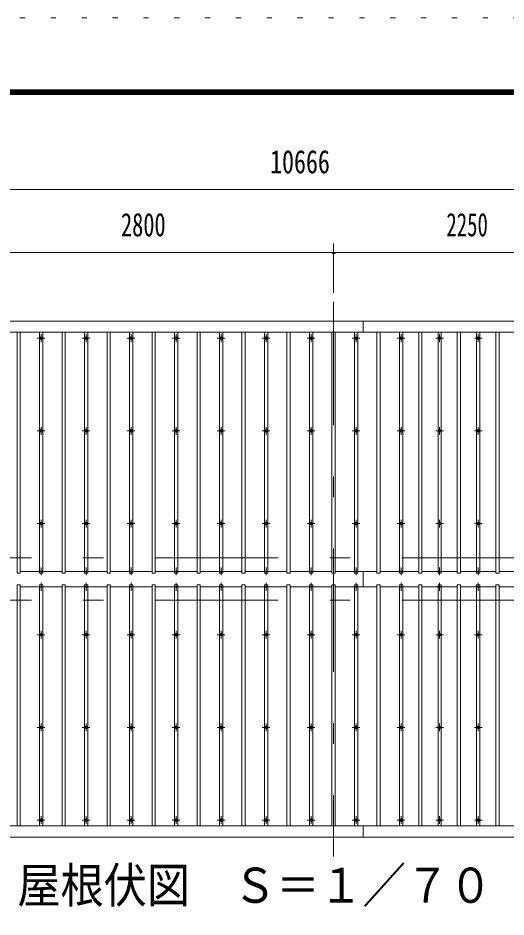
# Model space of a CAD drawing. Units: millimetres, scale not verified. Extents: x -34085 to 34091, y -14700 to 14700.
# Drawn here: x -1744 to 2052, y 7701 to 14700 of the extents above; entities that cross this region are included whole.
import ezdxf
from ezdxf.enums import TextEntityAlignment as Align

# ---------------------------------------------------------------- set-up
doc = ezdxf.new("R2010")
doc.units = ezdxf.units.MM
doc.header["$LTSCALE"] = 80
doc.linetypes.add('USER3', pattern=[24, 12, -5, 2, -5])
doc.linetypes.add('USER4', pattern=[3, 0.5, -2.5])
for name, color, linetype, lineweight in [('0-2_1-07BOLD', 7, 'Continuous', 18), ('0-3_1-27CENTER', 3, 'USER3', 18), ('0-4_1-47THIN', 4, 'Continuous', 18), ('0-5_1-57DIM', 3, 'Continuous', 18), ('0-C_F-F1PAPER', 5, 'Continuous', 18), ('0-D_F-E_J_ADD', 5, 'USER4', 18)]:
    doc.layers.add(name, color=color, linetype=linetype, lineweight=lineweight)
doc.styles.add('ＭＳ ゴシック', font='')
doc.styles.get('ＭＳ ゴシック').set_extended_font_data('MS Gothic')

msp = doc.modelspace()

# ---------------------------------------------------------------- linework, layer by layer
at = {"layer": '0-2_1-07BOLD'}
for p, q in [((940.91, 12253.1), (940.91, 12340.54)), ((-4772.09, 12253.1), (5893.91, 12253.1)), ((940.91, 10271.05), (940.91, 10392.03)), ((-4772.09, 8409.98), (5893.91, 8409.98)), ((940.91, 8322.54), (940.91, 8409.98))]:
    msp.add_line(p, q, dxfattribs=at)
for points in [[(5853.91, 12253.1), (5853.91, 10377.02), (5893.91, 10377.02), (5893.91, 12340.54), (-4772.09, 12340.54), (-4772.09, 10377.02)], [(5853.91, 8409.98), (5853.91, 10286.06), (5893.91, 10286.06), (5893.91, 8322.54), (-4772.09, 8322.54)]]:
    msp.add_lwpolyline(points, dxfattribs=at)
for centre in [(-1564.09, 12207.36), (-1214.09, 12207.36), (-864.09, 12207.36), (-514.09, 12207.36), (-164.09, 12207.36), (185.91, 12207.36), (535.92, 12207.36), (885.92, 12207.36), (1235.92, 12207.36), (1535.92, 12207.36), (1835.92, 12207.36), (-1564.09, 11485.7), (-1214.09, 11485.7), (-864.09, 11485.7), (-514.09, 11485.7), (-164.09, 11485.7), (185.91, 11485.7), (535.92, 11485.7), (885.92, 11485.7), (1235.92, 11485.7), (1535.92, 11485.7), (1835.92, 11485.7), (-1564.09, 10764.04), (-1214.09, 10764.04), (-864.09, 10764.04), (-514.09, 10764.04), (-164.09, 10764.04), (185.91, 10764.04), (535.92, 10764.04), (885.92, 10764.04), (1235.92, 10764.04), (1535.92, 10764.04), (1835.92, 10764.04), (-1564.09, 9899.04), (-1214.09, 9899.04), (-864.09, 9899.04), (-514.09, 9899.04), (-164.09, 9899.04), (185.91, 9899.04), (535.92, 9899.04), (885.92, 9899.04), (1235.92, 9899.04), (1535.92, 9899.04), (1835.92, 9899.04), (-1564.09, 9177.38), (-1214.09, 9177.38), (-864.09, 9177.38), (-514.09, 9177.38), (-164.09, 9177.38), (185.91, 9177.38), (535.92, 9177.38), (885.92, 9177.38), (1235.92, 9177.38), (1535.92, 9177.38), (1835.92, 9177.38), (-1564.09, 8455.72), (-1214.09, 8455.72), (-864.09, 8455.72), (-514.09, 8455.72), (-164.09, 8455.72), (185.91, 8455.72), (535.92, 8455.72), (885.92, 8455.72), (1235.92, 8455.72), (1535.92, 8455.72), (1835.92, 8455.72)]:
    msp.add_circle(centre, 10, dxfattribs=at)
for centre, start, end in [((-1564.09, 10380.99), 46.3961, 133.6039), ((-1564.09, 10401.99), 226.39838, 313.60162), ((-1214.09, 10380.99), 46.3961, 133.6039), ((-1214.09, 10401.99), 226.39838, 313.60162), ((-864.09, 10380.99), 46.3961, 133.6039), ((-864.09, 10401.99), 226.39838, 313.60162), ((-514.09, 10380.99), 46.3961, 133.6039), ((-514.09, 10401.99), 226.39838, 313.60162), ((-164.09, 10380.99), 46.3961, 133.6039), ((-164.09, 10401.99), 226.39838, 313.60162), ((185.91, 10380.99), 46.3961, 133.6039), ((185.91, 10401.99), 226.39838, 313.60162), ((535.92, 10380.99), 46.3961, 133.6039), ((535.92, 10401.99), 226.39838, 313.60162), ((885.92, 10380.99), 46.3961, 133.6039), ((885.92, 10401.99), 226.39838, 313.60162), ((1235.92, 10380.99), 46.3961, 133.6039), ((1235.92, 10401.99), 226.39838, 313.60162), ((1535.92, 10380.99), 46.3961, 133.6039), ((1535.92, 10401.99), 226.39838, 313.60162), ((1835.92, 10380.99), 46.3961, 133.6039), ((1835.92, 10401.99), 226.39838, 313.60162), ((-1564.09, 10261.09), 46.39838, 133.60162), ((-1564.09, 10282.09), 226.3961, 313.6039), ((-1214.09, 10261.09), 46.39838, 133.60162), ((-1214.09, 10282.09), 226.3961, 313.6039), ((-864.09, 10261.09), 46.39838, 133.60162), ((-864.09, 10282.09), 226.3961, 313.6039), ((-514.09, 10261.09), 46.39838, 133.60162), ((-514.09, 10282.09), 226.3961, 313.6039), ((-164.09, 10261.09), 46.39838, 133.60162), ((-164.09, 10282.09), 226.3961, 313.6039), ((185.91, 10261.09), 46.39838, 133.60162), ((185.91, 10282.09), 226.3961, 313.6039), ((535.92, 10261.09), 46.39838, 133.60162), ((535.92, 10282.09), 226.3961, 313.6039), ((885.92, 10261.09), 46.39838, 133.60162), ((885.92, 10282.09), 226.3961, 313.6039), ((1235.92, 10261.09), 46.39838, 133.60162), ((1235.92, 10282.09), 226.3961, 313.6039), ((1535.92, 10261.09), 46.39838, 133.60162), ((1535.92, 10282.09), 226.3961, 313.6039), ((1835.92, 10261.09), 46.39838, 133.60162), ((1835.92, 10282.09), 226.3961, 313.6039)]:
    msp.add_arc(centre, 14.5, start, end, dxfattribs=at)
at = {"layer": '0-3_1-27CENTER'}
for p, q in [((710.91, 12490.54), (710.91, 8172.54)), ((-1594.08, 12207.36), (-1534.09, 12207.36)), ((-1564.09, 12177.37), (-1564.09, 12237.37)), ((-1244.09, 12207.36), (-1184.09, 12207.36)), ((-1214.09, 12237.37), (-1214.09, 12177.37)), ((-894.09, 12207.36), (-834.09, 12207.36)), ((-864.09, 12177.37), (-864.09, 12237.37)), ((-484.09, 12207.36), (-544.09, 12207.36)), ((-514.09, 12237.37), (-514.09, 12177.37)), ((-194.09, 12207.36), (-134.09, 12207.36)), ((-164.09, 12177.37), (-164.09, 12237.37)), ((155.91, 12207.36), (215.91, 12207.36)), ((185.91, 12237.37), (185.91, 12177.37)), ((505.92, 12207.36), (565.92, 12207.36)), ((535.92, 12177.37), (535.92, 12237.37)), ((915.92, 12207.36), (855.92, 12207.36)), ((885.92, 12237.37), (885.92, 12177.37)), ((1205.92, 12207.36), (1265.92, 12207.36)), ((1235.92, 12177.37), (1235.92, 12237.37)), ((1505.92, 12207.36), (1565.92, 12207.36)), ((1535.92, 12177.37), (1535.92, 12237.37)), ((1805.91, 12207.36), (1865.92, 12207.36)), ((1835.92, 12177.37), (1835.92, 12237.37)), ((-1594.08, 11485.7), (-1534.09, 11485.7)), ((-1564.09, 11515.7), (-1564.09, 11455.7)), ((-1244.09, 11485.7), (-1184.09, 11485.7)), ((-1214.09, 11455.7), (-1214.09, 11515.7)), ((-894.09, 11485.7), (-834.09, 11485.7)), ((-864.09, 11515.7), (-864.09, 11455.7)), ((-484.09, 11485.7), (-544.09, 11485.7)), ((-514.09, 11455.7), (-514.09, 11515.7)), ((-194.09, 11485.7), (-134.09, 11485.7)), ((-164.09, 11515.7), (-164.09, 11455.7)), ((155.91, 11485.7), (215.91, 11485.7)), ((185.91, 11455.7), (185.91, 11515.7)), ((505.92, 11485.7), (565.92, 11485.7)), ((535.92, 11515.7), (535.92, 11455.7)), ((915.92, 11485.7), (855.92, 11485.7)), ((885.92, 11455.7), (885.92, 11515.7)), ((1205.92, 11485.7), (1265.92, 11485.7)), ((1235.92, 11515.7), (1235.92, 11455.7)), ((1565.92, 11485.7), (1505.92, 11485.7)), ((1535.92, 11455.7), (1535.92, 11515.7)), ((1805.91, 11485.7), (1865.92, 11485.7)), ((1835.92, 11515.7), (1835.92, 11455.7)), ((-1564.09, 10734.04), (-1564.09, 10794.04)), ((-1214.09, 10734.04), (-1214.09, 10794.04)), ((-864.09, 10734.04), (-864.09, 10794.04)), ((-514.09, 10734.04), (-514.09, 10794.04)), ((-164.09, 10734.04), (-164.09, 10794.04)), ((185.91, 10734.04), (185.91, 10794.04)), ((535.92, 10794.04), (535.92, 10734.04)), ((885.92, 10734.04), (885.92, 10794.04)), ((1235.92, 10734.04), (1235.92, 10794.04)), ((1535.92, 10734.04), (1535.92, 10794.04)), ((1835.92, 10734.04), (1835.92, 10794.04)), ((-1594.08, 10764.04), (-1534.09, 10764.04)), ((-1244.09, 10764.04), (-1184.09, 10764.04)), ((-894.09, 10764.04), (-834.09, 10764.04)), ((-544.09, 10764.04), (-484.09, 10764.04)), ((-194.09, 10764.04), (-134.09, 10764.04)), ((155.91, 10764.04), (215.91, 10764.04)), ((505.92, 10764.04), (565.92, 10764.04)), ((855.92, 10764.04), (915.92, 10764.04)), ((1205.92, 10764.04), (1265.92, 10764.04)), ((1505.92, 10764.04), (1565.92, 10764.04)), ((1805.91, 10764.04), (1865.92, 10764.04)), ((6040.92, 10496.54), (-4919.08, 10496.54)), ((-1594.08, 10391.49), (-1534.09, 10391.49)), ((-1564.09, 10361.5), (-1564.09, 10421.49)), ((-1244.09, 10391.49), (-1184.09, 10391.49)), ((-1214.09, 10361.5), (-1214.09, 10421.49)), ((-894.09, 10391.49), (-834.09, 10391.49)), ((-864.09, 10361.5), (-864.09, 10421.49)), ((-544.09, 10391.49), (-484.09, 10391.49)), ((-514.09, 10361.5), (-514.09, 10421.49)), ((-134.09, 10391.49), (-194.09, 10391.49)), ((-164.09, 10361.5), (-164.09, 10421.49)), ((155.91, 10391.49), (215.91, 10391.49)), ((185.91, 10361.5), (185.91, 10421.49)), ((505.92, 10391.49), (565.92, 10391.49)), ((535.92, 10361.5), (535.92, 10421.49)), ((855.92, 10391.49), (915.92, 10391.49)), ((885.92, 10361.5), (885.92, 10421.49)), ((1265.92, 10391.49), (1205.92, 10391.49)), ((1235.92, 10361.5), (1235.92, 10421.49)), ((1505.92, 10391.49), (1565.92, 10391.49)), ((1535.92, 10361.5), (1535.92, 10421.49)), ((1865.92, 10391.49), (1805.91, 10391.49)), ((1835.92, 10361.5), (1835.92, 10421.49)), ((-1564.09, 10301.59), (-1564.09, 10241.59)), ((-1214.09, 10301.59), (-1214.09, 10241.59)), ((-864.09, 10301.59), (-864.09, 10241.59)), ((-514.09, 10301.59), (-514.09, 10241.59)), ((-164.09, 10301.59), (-164.09, 10241.59)), ((185.91, 10301.59), (185.91, 10241.59)), ((535.92, 10301.59), (535.92, 10241.59)), ((885.92, 10301.59), (885.92, 10241.59)), ((1235.92, 10301.59), (1235.92, 10241.59)), ((1535.92, 10301.59), (1535.92, 10241.59)), ((1835.92, 10301.59), (1835.92, 10241.59)), ((-1594.08, 10271.59), (-1534.09, 10271.59)), ((-1244.09, 10271.59), (-1184.09, 10271.59)), ((-894.09, 10271.59), (-834.09, 10271.59)), ((-484.09, 10271.59), (-544.09, 10271.59)), ((-194.09, 10271.59), (-134.09, 10271.59)), ((155.91, 10271.59), (215.91, 10271.59)), ((505.92, 10271.59), (565.92, 10271.59)), ((915.92, 10271.59), (855.92, 10271.59)), ((1205.92, 10271.59), (1265.92, 10271.59)), ((1565.92, 10271.59), (1505.92, 10271.59)), ((1805.91, 10271.59), (1865.92, 10271.59)), ((6040.92, 10166.54), (-4919.08, 10166.54)), ((-1534.09, 9899.04), (-1594.08, 9899.04)), ((-1564.09, 9929.04), (-1564.09, 9869.04)), ((-1184.09, 9899.04), (-1244.09, 9899.04)), ((-1214.09, 9929.04), (-1214.09, 9869.04)), ((-834.09, 9899.04), (-894.09, 9899.04)), ((-864.09, 9929.04), (-864.09, 9869.04)), ((-484.09, 9899.04), (-544.09, 9899.04)), ((-514.09, 9929.04), (-514.09, 9869.04)), ((-134.09, 9899.04), (-194.09, 9899.04)), ((-164.09, 9869.04), (-164.09, 9929.04)), ((215.91, 9899.04), (155.91, 9899.04)), ((185.91, 9929.04), (185.91, 9869.04)), ((565.92, 9899.04), (505.92, 9899.04)), ((535.92, 9929.04), (535.92, 9869.04)), ((915.92, 9899.04), (855.92, 9899.04)), ((885.92, 9869.04), (885.92, 9929.04)), ((1265.92, 9899.04), (1205.92, 9899.04)), ((1235.92, 9929.04), (1235.92, 9869.04)), ((1565.92, 9899.04), (1505.92, 9899.04)), ((1535.92, 9869.04), (1535.92, 9929.04)), ((1865.92, 9899.04), (1805.91, 9899.04)), ((1835.92, 9929.04), (1835.92, 9869.04)), ((-1594.08, 9177.38), (-1534.09, 9177.38)), ((-1564.09, 9207.38), (-1564.09, 9147.38)), ((-1244.09, 9177.38), (-1184.09, 9177.38)), ((-1214.09, 9147.38), (-1214.09, 9207.38)), ((-894.09, 9177.38), (-834.09, 9177.38)), ((-864.09, 9207.38), (-864.09, 9147.38)), ((-484.09, 9177.38), (-544.09, 9177.38)), ((-514.09, 9147.38), (-514.09, 9207.38)), ((-194.09, 9177.38), (-134.09, 9177.38)), ((-164.09, 9207.38), (-164.09, 9147.38)), ((155.91, 9177.38), (215.91, 9177.38)), ((185.91, 9147.38), (185.91, 9207.38)), ((505.92, 9177.38), (565.92, 9177.38)), ((535.92, 9207.38), (535.92, 9147.38)), ((915.92, 9177.38), (855.92, 9177.38)), ((885.92, 9147.38), (885.92, 9207.38)), ((1205.92, 9177.38), (1265.92, 9177.38)), ((1235.92, 9207.38), (1235.92, 9147.38)), ((1565.92, 9177.38), (1505.92, 9177.38)), ((1535.92, 9147.38), (1535.92, 9207.38)), ((1805.91, 9177.38), (1865.92, 9177.38)), ((1835.92, 9207.38), (1835.92, 9147.38)), ((-1564.09, 8485.72), (-1564.09, 8425.72)), ((-1214.09, 8425.72), (-1214.09, 8485.72)), ((-864.09, 8485.72), (-864.09, 8425.72)), ((-514.09, 8425.72), (-514.09, 8485.72)), ((-164.09, 8485.72), (-164.09, 8425.72)), ((185.91, 8425.72), (185.91, 8485.72)), ((535.92, 8485.72), (535.92, 8425.72)), ((885.92, 8425.72), (885.92, 8485.72)), ((1235.92, 8485.72), (1235.92, 8425.72)), ((1535.92, 8425.72), (1535.92, 8485.72)), ((1835.92, 8485.72), (1835.92, 8425.72)), ((-1534.09, 8455.72), (-1594.08, 8455.72)), ((-1244.09, 8455.72), (-1184.09, 8455.72)), ((-834.09, 8455.72), (-894.09, 8455.72)), ((-484.09, 8455.72), (-544.09, 8455.72)), ((-134.09, 8455.72), (-194.09, 8455.72)), ((155.91, 8455.72), (215.91, 8455.72)), ((565.92, 8455.72), (505.92, 8455.72)), ((915.92, 8455.72), (855.92, 8455.72)), ((1265.92, 8455.72), (1205.92, 8455.72)), ((1565.92, 8455.72), (1505.92, 8455.72)), ((1865.92, 8455.72), (1805.91, 8455.72))]:
    msp.add_line(p, q, dxfattribs=at)
at = {"layer": '0-4_1-47THIN'}
for p, q in [((-1726.59, 12253.1), (-1726.59, 10377.02)), ((-1551.58, 10377.02), (-1551.58, 12253.1)), ((-1376.58, 10377.02), (-1376.58, 12253.1)), ((-1201.58, 10377.02), (-1201.58, 12253.1)), ((-1026.59, 12253.1), (-1026.59, 10377.02)), ((-851.58, 10377.02), (-851.58, 12253.1)), ((-676.59, 12253.1), (-676.59, 10377.02)), ((-501.58, 12253.1), (-501.58, 10377.02)), ((-326.59, 12253.1), (-326.59, 10377.02)), ((-151.58, 12253.1), (-151.58, 10377.02)), ((23.42, 10377.02), (23.42, 12253.1)), ((198.42, 10377.02), (198.42, 12253.1)), ((373.42, 12253.1), (373.42, 10377.02)), ((548.42, 12253.1), (548.42, 10377.02)), ((723.41, 10377.02), (723.41, 12253.1)), ((898.42, 12253.1), (898.42, 10377.02)), ((1073.42, 12253.1), (1073.42, 10377.02)), ((1248.42, 12253.1), (1248.42, 10377.02)), ((1398.42, 12253.1), (1398.42, 10377.02)), ((1548.42, 12253.1), (1548.42, 10377.02)), ((1698.42, 12253.1), (1698.42, 10377.02)), ((1848.42, 12253.1), (1848.42, 10377.02)), ((1998.42, 12253.1), (1998.42, 10377.02)), ((-1576.58, 10392.03), (-1726.59, 10392.03)), ((-1401.59, 10392.03), (-1551.58, 10392.03)), ((-1226.58, 10392.03), (-1376.58, 10392.03)), ((-1051.59, 10392.03), (-1201.58, 10392.03)), ((-876.58, 10392.03), (-1026.59, 10392.03)), ((-701.59, 10392.03), (-851.58, 10392.03)), ((-526.58, 10392.03), (-676.59, 10392.03)), ((-351.59, 10392.03), (-501.58, 10392.03)), ((-176.58, 10392.03), (-326.59, 10392.03)), ((-1.59, 10392.03), (-151.59, 10392.03)), ((173.41, 10392.03), (23.42, 10392.03)), ((348.42, 10392.03), (198.41, 10392.03)), ((523.41, 10392.03), (373.42, 10392.03)), ((698.42, 10392.03), (548.42, 10392.03)), ((873.41, 10392.03), (723.41, 10392.03)), ((1048.42, 10392.03), (898.42, 10392.03)), ((1223.42, 10392.03), (1073.42, 10392.03)), ((1373.42, 10392.03), (1248.42, 10392.03)), ((1523.42, 10392.03), (1398.42, 10392.03)), ((1673.42, 10392.03), (1548.42, 10392.03)), ((1823.42, 10392.03), (1698.42, 10392.03)), ((1973.42, 10392.03), (1848.42, 10392.03)), ((2123.42, 10392.03), (1998.42, 10392.03)), ((-1726.59, 10271.05), (-1576.58, 10271.05)), ((-1551.58, 10271.05), (-1401.59, 10271.05)), ((-1376.58, 10271.05), (-1226.58, 10271.05)), ((-1201.58, 10271.05), (-1051.59, 10271.05)), ((-1026.59, 10271.05), (-876.58, 10271.05)), ((-851.58, 10271.05), (-701.59, 10271.05)), ((-676.59, 10271.05), (-526.58, 10271.05)), ((-501.58, 10271.05), (-351.59, 10271.05)), ((-326.59, 10271.05), (-176.58, 10271.05)), ((-151.59, 10271.05), (-1.59, 10271.05)), ((23.42, 10271.05), (173.41, 10271.05)), ((198.41, 10271.05), (348.42, 10271.05)), ((373.42, 10271.05), (523.41, 10271.05)), ((548.42, 10271.05), (698.42, 10271.05)), ((723.41, 10271.05), (873.41, 10271.05)), ((898.42, 10271.05), (1048.42, 10271.05)), ((1073.42, 10271.05), (1223.42, 10271.05)), ((1248.42, 10271.05), (1373.42, 10271.05)), ((1398.42, 10271.05), (1523.42, 10271.05)), ((1548.42, 10271.05), (1673.42, 10271.05)), ((1698.42, 10271.05), (1823.42, 10271.05)), ((1848.42, 10271.05), (1973.42, 10271.05)), ((1998.42, 10271.05), (2123.42, 10271.05))]:
    msp.add_line(p, q, dxfattribs=at)
for points in [[(-1726.59, 10377.02), (-1751.59, 10377.02), (-1751.59, 12253.1)], [(-1576.58, 12253.1), (-1576.58, 10377.02), (-1551.58, 10377.02)], [(-1401.59, 12253.1), (-1401.59, 10377.02), (-1376.58, 10377.02)], [(-1226.58, 12253.1), (-1226.58, 10377.02), (-1201.58, 10377.02)], [(-1026.59, 10377.02), (-1051.59, 10377.02), (-1051.59, 12253.1)], [(-876.58, 12253.1), (-876.58, 10377.02), (-851.58, 10377.02)], [(-676.59, 10377.02), (-701.59, 10377.02), (-701.59, 12253.1)], [(-501.58, 10377.02), (-526.58, 10377.02), (-526.58, 12253.1)], [(-326.59, 10377.02), (-351.59, 10377.02), (-351.59, 12253.1)], [(-151.58, 10377.02), (-176.58, 10377.02), (-176.58, 12253.1)], [(-1.59, 12253.1), (-1.59, 10377.02), (23.42, 10377.02)], [(173.42, 12253.1), (173.42, 10377.02), (198.42, 10377.02)], [(373.42, 10377.02), (348.42, 10377.02), (348.42, 12253.1)], [(548.42, 10377.02), (523.41, 10377.02), (523.41, 12253.1)], [(698.41, 12253.1), (698.41, 10377.02), (723.41, 10377.02)], [(898.42, 10377.02), (873.42, 10377.02), (873.42, 12253.1)], [(1073.42, 10377.02), (1048.42, 10377.02), (1048.42, 12253.1)], [(1248.42, 10377.02), (1223.42, 10377.02), (1223.42, 12253.1)], [(1398.42, 10377.02), (1373.42, 10377.02), (1373.42, 12253.1)], [(1548.42, 10377.02), (1523.42, 10377.02), (1523.42, 12253.1)], [(1698.42, 10377.02), (1673.42, 10377.02), (1673.42, 12253.1)], [(1848.42, 10377.02), (1823.42, 10377.02), (1823.42, 12253.1)], [(1998.42, 10377.02), (1973.42, 10377.02), (1973.42, 12253.1)], [(-1726.59, 8409.98), (-1726.59, 10286.06), (-1751.59, 10286.06), (-1751.59, 8409.98)], [(-1551.58, 8409.98), (-1551.58, 10286.06), (-1576.58, 10286.06), (-1576.58, 8409.98)], [(-1376.58, 8409.98), (-1376.58, 10286.06), (-1401.59, 10286.06), (-1401.59, 8409.98)], [(-1201.58, 8409.98), (-1201.58, 10286.06), (-1226.58, 10286.06), (-1226.58, 8409.98)], [(-1026.59, 8409.98), (-1026.59, 10286.06), (-1051.59, 10286.06), (-1051.59, 8409.98)], [(-851.58, 8409.98), (-851.58, 10286.06), (-876.58, 10286.06), (-876.58, 8409.98)], [(-676.59, 8409.98), (-676.59, 10286.06), (-701.59, 10286.06), (-701.59, 8409.98)], [(-501.58, 8409.98), (-501.58, 10286.06), (-526.58, 10286.06), (-526.58, 8409.98)], [(-326.59, 8409.98), (-326.59, 10286.06), (-351.59, 10286.06), (-351.59, 8409.98)], [(-151.58, 8409.98), (-151.58, 10286.06), (-176.58, 10286.06), (-176.58, 8409.98)], [(23.42, 8409.98), (23.42, 10286.06), (-1.59, 10286.06), (-1.59, 8409.98)], [(198.42, 8409.98), (198.42, 10286.06), (173.42, 10286.06), (173.42, 8409.98)], [(373.42, 8409.98), (373.42, 10286.06), (348.42, 10286.06), (348.42, 8409.98)], [(548.42, 8409.98), (548.42, 10286.06), (523.41, 10286.06), (523.41, 8409.98)], [(723.41, 8409.98), (723.41, 10286.06), (698.41, 10286.06), (698.41, 8409.98)], [(898.42, 8409.98), (898.42, 10286.06), (873.42, 10286.06), (873.42, 8409.98)], [(1073.42, 8409.98), (1073.42, 10286.06), (1048.42, 10286.06), (1048.42, 8409.98)], [(1248.42, 8409.98), (1248.42, 10286.06), (1223.42, 10286.06), (1223.42, 8409.98)], [(1398.42, 8409.98), (1398.42, 10286.06), (1373.42, 10286.06), (1373.42, 8409.98)], [(1548.42, 8409.98), (1548.42, 10286.06), (1523.42, 10286.06), (1523.42, 8409.98)], [(1698.42, 8409.98), (1698.42, 10286.06), (1673.42, 10286.06), (1673.42, 8409.98)], [(1848.42, 8409.98), (1848.42, 10286.06), (1823.42, 10286.06), (1823.42, 8409.98)], [(1998.42, 8409.98), (1998.42, 10286.06), (1973.42, 10286.06), (1973.42, 8409.98)]]:
    msp.add_lwpolyline(points, dxfattribs=at)
at = {"layer": '0-5_1-57DIM'}
for p, q in [((-4772.09, 13365.54), (5893.91, 13365.54)), ((710.91, 12945.53), (710.91, 12560.54)), ((-2089.09, 12875.53), (710.91, 12875.53)), ((724.91, 12875.53), (696.91, 12875.53)), ((710.91, 12875.53), (2960.92, 12875.53))]:
    msp.add_line(p, q, dxfattribs=at)
msp.add_arc((710.91, 12875.53), 14, 180, 0, dxfattribs=at)
at = {"layer": '0-C_F-F1PAPER'}
for points in [[(33391.46, -14000), (33391.46, 14140), (-6788.54, 14140), (-6788.54, -14000)], [(33387.96, -13996.5), (33387.96, 14136.5), (-6785.04, 14136.5), (-6785.04, -13996.5)], [(33384.46, -13993), (-6781.54, -13993), (-6781.54, 14133), (33384.46, 14133)], [(33380.96, -13989.5), (33380.96, 14129.5), (-6778.04, 14129.5), (-6778.04, -13989.5)], [(33377.46, -13986), (-6774.54, -13986), (-6774.54, 14126), (33377.46, 14126)], [(33373.96, -13982.5), (33373.96, 14122.5), (-6771.04, 14122.5), (-6771.04, -13982.5)], [(33370.46, -13979), (-6767.54, -13979), (-6767.54, 14119), (33370.46, 14119)], [(33366.96, -13975.5), (33366.96, 14115.5), (-6764.04, 14115.5), (-6764.04, -13975.5)], [(33363.46, -13972), (33363.46, 14112), (-6760.54, 14112), (-6760.54, -13972)], [(33359.96, -13968.5), (33359.96, 14108.5), (-6757.04, 14108.5), (-6757.04, -13968.5)], [(33356.46, -13965), (-6753.54, -13965), (-6753.54, 14105), (33356.46, 14105)]]:
    msp.add_lwpolyline(points, close=True, dxfattribs=at)
at = {"layer": '0-D_F-E_J_ADD'}
msp.add_lwpolyline([(34091.46, -14700), (-7488.54, -14700), (-7488.54, 14700), (34091.46, 14700)], close=True, dxfattribs=at)

# ---------------------------------------------------------------- texts
at = {"layer": '0-5_1-57DIM', "color": 7, "style": 'ＭＳ ゴシック'}
for s, height, width, p in [('10666', 182.3, 0.75, (217.03, 13435.54)), ('2800', 182.3, 0.7, (-942.86, 12945.53)), ('2250', 182.3, 0.65, (1588.56, 12945.53)), ('屋根伏図\u3000Ｓ＝１／７０', 273.5, 0.9, (-1749.08, 7729.85))]:
    msp.add_text(s, height=height, dxfattribs=dict(at, width=width)).set_placement(p, align=Align.BOTTOM_LEFT)

doc.saveas('drawing.dxf')
